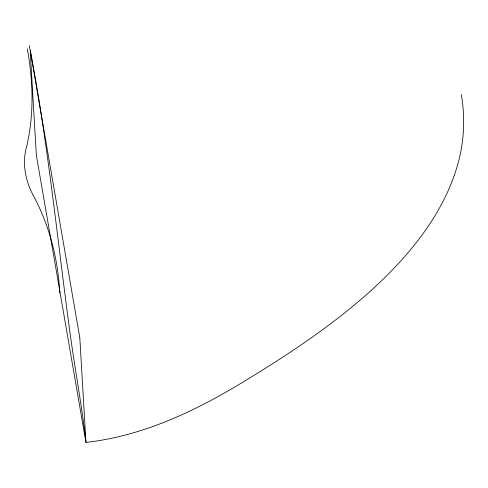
<?xml version="1.0" encoding="UTF-8"?>
<svg xmlns="http://www.w3.org/2000/svg" width="488" height="488" viewBox="0 0 488 488"><rect width="100%" height="100%" fill="white"/><g stroke="black" fill="none" stroke-linecap="round" stroke-linejoin="round"><path stroke-width="0.73" d="M29.335 45.585C47.208 137.842 56.474 231.33 68.887 324.38C73.895 363.816 81.612 402.905 85.955 442.415C145.131 435.802 199.507 409.09 249.502 378.096C291.989 352.171 333.481 324.221 370.624 290.964C409.456 255.657 444.739 213.134 458.561 161.51A213.598 183.354 -3.4 0 0 461.319 94.593M27.322 48.806C33.16 81.045 34.227 114.479 26.645 146.522C22.064 162.571 25.15 179.547 32.611 194.206C49.19 224.541 58.06 258.475 59.743 292.94M79.825 337.861L30.207 50.624L36.338 155.178L85.955 442.415L79.825 337.861"/></g></svg>
